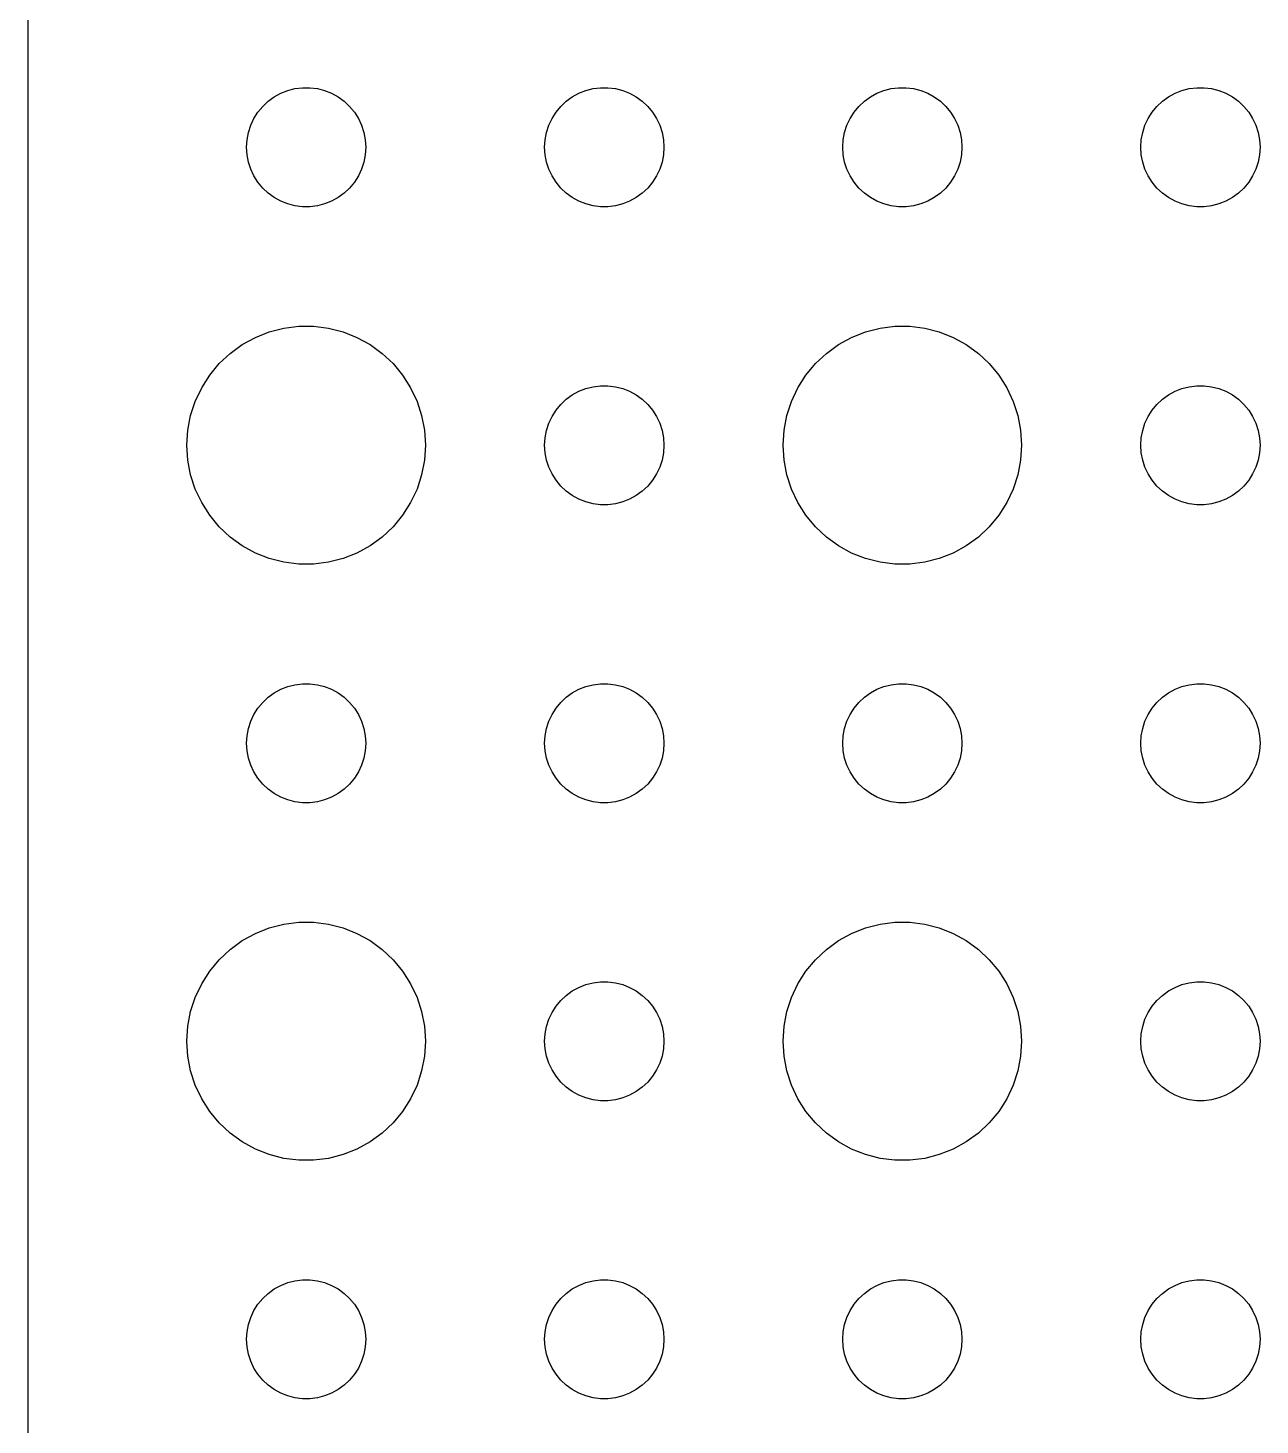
# Model space of a CAD drawing. Header units: metres. Extents: x -142 to 142, y -142 to 142.
# Drawn here: x -142 to -111, y -39.66 to -4.5 of the extents above; entities that cross this region are included whole.
import ezdxf

# ---------------------------------------------------------------- set-up
doc = ezdxf.new("R2010")
doc.units = ezdxf.units.M

msp = doc.modelspace()

# ---------------------------------------------------------------- linework, layer by layer
for p, q in [((-142, 137), (-142, -137)), ((-135.956, -6.34422), (-135.804, -6.23351)), ((-135.804, -6.23351), (-135.639, -6.14275)), ((-135.639, -6.14275), (-135.464, -6.07341)), ((-135.464, -6.07341), (-135.281, -6.02657)), ((-135.281, -6.02657), (-135.094, -6.00294)), ((-135.094, -6.00294), (-134.906, -6.00294)), ((-134.906, -6.00294), (-134.719, -6.02657)), ((-134.719, -6.02657), (-134.536, -6.07341)), ((-134.536, -6.07341), (-134.361, -6.14275)), ((-134.361, -6.14275), (-134.196, -6.23351)), ((-134.196, -6.23351), (-134.044, -6.34422)), ((-128.456, -6.34422), (-128.304, -6.23351)), ((-128.304, -6.23351), (-128.139, -6.14275)), ((-128.139, -6.14275), (-127.964, -6.07341)), ((-127.964, -6.07341), (-127.781, -6.02657)), ((-127.781, -6.02657), (-127.594, -6.00294)), ((-127.594, -6.00294), (-127.406, -6.00294)), ((-127.406, -6.00294), (-127.219, -6.02657)), ((-127.219, -6.02657), (-127.036, -6.07341)), ((-127.036, -6.07341), (-126.861, -6.14275)), ((-126.861, -6.14275), (-126.696, -6.23351)), ((-126.696, -6.23351), (-126.544, -6.34422)), ((-120.956, -6.34422), (-120.804, -6.23351)), ((-120.804, -6.23351), (-120.639, -6.14275)), ((-120.639, -6.14275), (-120.464, -6.07341)), ((-120.464, -6.07341), (-120.281, -6.02657)), ((-120.281, -6.02657), (-120.094, -6.00294)), ((-120.094, -6.00294), (-119.906, -6.00294)), ((-119.906, -6.00294), (-119.719, -6.02657)), ((-119.719, -6.02657), (-119.536, -6.07341)), ((-119.536, -6.07341), (-119.361, -6.14275)), ((-119.361, -6.14275), (-119.196, -6.23351)), ((-119.196, -6.23351), (-119.044, -6.34422)), ((-113.456, -6.34422), (-113.304, -6.23351)), ((-113.304, -6.23351), (-113.139, -6.14275)), ((-113.139, -6.14275), (-112.964, -6.07341)), ((-112.964, -6.07341), (-112.781, -6.02657)), ((-112.781, -6.02657), (-112.594, -6.00294)), ((-112.594, -6.00294), (-112.406, -6.00294)), ((-112.406, -6.00294), (-112.219, -6.02657)), ((-112.219, -6.02657), (-112.036, -6.07341)), ((-112.036, -6.07341), (-111.861, -6.14275)), ((-111.861, -6.14275), (-111.696, -6.23351)), ((-111.696, -6.23351), (-111.544, -6.34422)), ((-136.314, -6.77736), (-136.214, -6.61832)), ((-136.214, -6.61832), (-136.093, -6.47318)), ((-136.093, -6.47318), (-135.956, -6.34422)), ((-134.044, -6.34422), (-133.907, -6.47318)), ((-133.907, -6.47318), (-133.786, -6.61832)), ((-133.786, -6.61832), (-133.686, -6.77736)), ((-128.814, -6.77736), (-128.714, -6.61832)), ((-128.714, -6.61832), (-128.593, -6.47318)), ((-128.593, -6.47318), (-128.456, -6.34422)), ((-126.544, -6.34422), (-126.407, -6.47318)), ((-126.407, -6.47318), (-126.286, -6.61832)), ((-126.286, -6.61832), (-126.186, -6.77736)), ((-121.314, -6.77736), (-121.214, -6.61832)), ((-121.214, -6.61832), (-121.093, -6.47318)), ((-121.093, -6.47318), (-120.956, -6.34422)), ((-119.044, -6.34422), (-118.907, -6.47318)), ((-118.907, -6.47318), (-118.786, -6.61832)), ((-118.786, -6.61832), (-118.686, -6.77736)), ((-113.814, -6.77736), (-113.714, -6.61832)), ((-113.714, -6.61832), (-113.593, -6.47318)), ((-113.593, -6.47318), (-113.456, -6.34422)), ((-111.544, -6.34422), (-111.407, -6.47318)), ((-111.407, -6.47318), (-111.286, -6.61832)), ((-111.286, -6.61832), (-111.186, -6.77736)), ((-136.453, -7.12695), (-136.395, -6.9478)), ((-136.395, -6.9478), (-136.314, -6.77736)), ((-133.686, -6.77736), (-133.605, -6.9478)), ((-133.605, -6.9478), (-133.547, -7.12695)), ((-128.953, -7.12695), (-128.895, -6.9478)), ((-128.895, -6.9478), (-128.814, -6.77736)), ((-126.186, -6.77736), (-126.105, -6.9478)), ((-126.105, -6.9478), (-126.047, -7.12695)), ((-121.453, -7.12695), (-121.395, -6.9478)), ((-121.395, -6.9478), (-121.314, -6.77736)), ((-118.686, -6.77736), (-118.605, -6.9478)), ((-118.605, -6.9478), (-118.547, -7.12695)), ((-113.953, -7.12695), (-113.895, -6.9478)), ((-113.895, -6.9478), (-113.814, -6.77736)), ((-111.186, -6.77736), (-111.105, -6.9478)), ((-111.105, -6.9478), (-111.047, -7.12695)), ((-136.5, -7.5), (-136.488, -7.312)), ((-136.488, -7.312), (-136.453, -7.12695)), ((-133.547, -7.12695), (-133.512, -7.312)), ((-133.512, -7.312), (-133.5, -7.5)), ((-129, -7.5), (-128.988, -7.312)), ((-128.988, -7.312), (-128.953, -7.12695)), ((-126.047, -7.12695), (-126.012, -7.312)), ((-126.012, -7.312), (-126, -7.5)), ((-121.5, -7.5), (-121.488, -7.312)), ((-121.488, -7.312), (-121.453, -7.12695)), ((-118.547, -7.12695), (-118.512, -7.312)), ((-118.512, -7.312), (-118.5, -7.5)), ((-114, -7.5), (-113.988, -7.312)), ((-113.988, -7.312), (-113.953, -7.12695)), ((-111.047, -7.12695), (-111.012, -7.312)), ((-111.012, -7.312), (-111, -7.5)), ((-136.488, -7.68799), (-136.5, -7.5)), ((-136.453, -7.87303), (-136.488, -7.68799)), ((-133.512, -7.68799), (-133.547, -7.87303)), ((-133.5, -7.5), (-133.512, -7.68799)), ((-128.988, -7.68799), (-129, -7.5)), ((-128.953, -7.87303), (-128.988, -7.68799)), ((-126.012, -7.68799), (-126.047, -7.87303)), ((-126, -7.5), (-126.012, -7.68799)), ((-121.488, -7.68799), (-121.5, -7.5)), ((-121.453, -7.87303), (-121.488, -7.68799)), ((-118.512, -7.68799), (-118.547, -7.87303)), ((-118.5, -7.5), (-118.512, -7.68799)), ((-113.988, -7.68799), (-114, -7.5)), ((-113.953, -7.87303), (-113.988, -7.68799)), ((-111.012, -7.68799), (-111.047, -7.87303)), ((-111, -7.5), (-111.012, -7.68799)), ((-136.395, -8.05219), (-136.453, -7.87303)), ((-136.314, -8.22263), (-136.395, -8.05219)), ((-133.605, -8.05219), (-133.686, -8.22263)), ((-133.547, -7.87303), (-133.605, -8.05219)), ((-128.895, -8.05219), (-128.953, -7.87303)), ((-128.814, -8.22263), (-128.895, -8.05219)), ((-126.105, -8.05219), (-126.186, -8.22263)), ((-126.047, -7.87303), (-126.105, -8.05219)), ((-121.395, -8.05219), (-121.453, -7.87303)), ((-121.314, -8.22263), (-121.395, -8.05219)), ((-118.605, -8.05219), (-118.686, -8.22263)), ((-118.547, -7.87303), (-118.605, -8.05219)), ((-113.895, -8.05219), (-113.953, -7.87303)), ((-113.814, -8.22263), (-113.895, -8.05219)), ((-111.105, -8.05219), (-111.186, -8.22263)), ((-111.047, -7.87303), (-111.105, -8.05219)), ((-136.214, -8.38167), (-136.314, -8.22263)), ((-136.093, -8.52681), (-136.214, -8.38167)), ((-133.786, -8.38167), (-133.907, -8.52681)), ((-133.686, -8.22263), (-133.786, -8.38167)), ((-128.714, -8.38167), (-128.814, -8.22263)), ((-128.593, -8.52681), (-128.714, -8.38167)), ((-126.286, -8.38167), (-126.407, -8.52681)), ((-126.186, -8.22263), (-126.286, -8.38167)), ((-121.214, -8.38167), (-121.314, -8.22263)), ((-121.093, -8.52681), (-121.214, -8.38167)), ((-118.786, -8.38167), (-118.907, -8.52681)), ((-118.686, -8.22263), (-118.786, -8.38167)), ((-113.714, -8.38167), (-113.814, -8.22263)), ((-113.593, -8.52681), (-113.714, -8.38167)), ((-111.286, -8.38167), (-111.407, -8.52681)), ((-111.186, -8.22263), (-111.286, -8.38167)), ((-135.956, -8.65576), (-136.093, -8.52681)), ((-135.804, -8.76648), (-135.956, -8.65576)), ((-135.639, -8.85724), (-135.804, -8.76648)), ((-134.196, -8.76648), (-134.361, -8.85724)), ((-134.044, -8.65576), (-134.196, -8.76648)), ((-133.907, -8.52681), (-134.044, -8.65576)), ((-128.456, -8.65576), (-128.593, -8.52681)), ((-128.304, -8.76648), (-128.456, -8.65576)), ((-128.139, -8.85724), (-128.304, -8.76648)), ((-126.696, -8.76648), (-126.861, -8.85724)), ((-126.544, -8.65576), (-126.696, -8.76648)), ((-126.407, -8.52681), (-126.544, -8.65576)), ((-120.956, -8.65576), (-121.093, -8.52681)), ((-120.804, -8.76648), (-120.956, -8.65576)), ((-120.639, -8.85724), (-120.804, -8.76648)), ((-119.196, -8.76648), (-119.361, -8.85724)), ((-119.044, -8.65576), (-119.196, -8.76648)), ((-118.907, -8.52681), (-119.044, -8.65576)), ((-113.456, -8.65576), (-113.593, -8.52681)), ((-113.304, -8.76648), (-113.456, -8.65576)), ((-113.139, -8.85724), (-113.304, -8.76648)), ((-111.696, -8.76648), (-111.861, -8.85724)), ((-111.544, -8.65576), (-111.696, -8.76648)), ((-111.407, -8.52681), (-111.544, -8.65576)), ((-135.464, -8.92657), (-135.639, -8.85724)), ((-135.281, -8.97342), (-135.464, -8.92657)), ((-135.094, -8.99704), (-135.281, -8.97342)), ((-134.906, -8.99704), (-135.094, -8.99704)), ((-134.719, -8.97342), (-134.906, -8.99704)), ((-134.536, -8.92657), (-134.719, -8.97342)), ((-134.361, -8.85724), (-134.536, -8.92657)), ((-127.964, -8.92657), (-128.139, -8.85724)), ((-127.781, -8.97342), (-127.964, -8.92657)), ((-127.594, -8.99704), (-127.781, -8.97342)), ((-127.406, -8.99704), (-127.594, -8.99704)), ((-127.219, -8.97342), (-127.406, -8.99704)), ((-127.036, -8.92657), (-127.219, -8.97342)), ((-126.861, -8.85724), (-127.036, -8.92657)), ((-120.464, -8.92657), (-120.639, -8.85724)), ((-120.281, -8.97342), (-120.464, -8.92657)), ((-120.094, -8.99704), (-120.281, -8.97342)), ((-119.906, -8.99704), (-120.094, -8.99704)), ((-119.719, -8.97342), (-119.906, -8.99704)), ((-119.536, -8.92657), (-119.719, -8.97342)), ((-119.361, -8.85724), (-119.536, -8.92657)), ((-112.964, -8.92657), (-113.139, -8.85724)), ((-112.781, -8.97342), (-112.964, -8.92657)), ((-112.594, -8.99704), (-112.781, -8.97342)), ((-112.406, -8.99704), (-112.594, -8.99704)), ((-112.219, -8.97342), (-112.406, -8.99704)), ((-112.036, -8.92657), (-112.219, -8.97342)), ((-111.861, -8.85724), (-112.036, -8.92657)), ((-136.607, -12.467), (-136.277, -12.2855)), ((-136.277, -12.2855), (-135.927, -12.1468)), ((-135.927, -12.1468), (-135.562, -12.0531)), ((-135.562, -12.0531), (-135.188, -12.0059)), ((-135.188, -12.0059), (-134.812, -12.0059)), ((-134.812, -12.0059), (-134.438, -12.0531)), ((-134.438, -12.0531), (-134.073, -12.1468)), ((-134.073, -12.1468), (-133.723, -12.2855)), ((-133.723, -12.2855), (-133.393, -12.467)), ((-121.607, -12.467), (-121.277, -12.2855)), ((-121.277, -12.2855), (-120.927, -12.1468)), ((-120.927, -12.1468), (-120.562, -12.0531)), ((-120.562, -12.0531), (-120.188, -12.0059)), ((-120.188, -12.0059), (-119.812, -12.0059)), ((-119.812, -12.0059), (-119.438, -12.0531)), ((-119.438, -12.0531), (-119.073, -12.1468)), ((-119.073, -12.1468), (-118.723, -12.2855)), ((-118.723, -12.2855), (-118.393, -12.467)), ((-136.912, -12.6884), (-136.607, -12.467)), ((-133.393, -12.467), (-133.088, -12.6884)), ((-121.912, -12.6884), (-121.607, -12.467)), ((-118.393, -12.467), (-118.088, -12.6884)), ((-137.427, -13.2366), (-137.187, -12.9464)), ((-137.187, -12.9464), (-136.912, -12.6884)), ((-133.088, -12.6884), (-132.813, -12.9464)), ((-132.813, -12.9464), (-132.573, -13.2366)), ((-122.427, -13.2366), (-122.187, -12.9464)), ((-122.187, -12.9464), (-121.912, -12.6884)), ((-118.088, -12.6884), (-117.813, -12.9464)), ((-117.813, -12.9464), (-117.573, -13.2366)), ((-137.629, -13.5547), (-137.427, -13.2366)), ((-132.573, -13.2366), (-132.371, -13.5547)), ((-122.629, -13.5547), (-122.427, -13.2366)), ((-117.573, -13.2366), (-117.371, -13.5547)), ((-137.789, -13.8956), (-137.629, -13.5547)), ((-132.371, -13.5547), (-132.211, -13.8956)), ((-128.304, -13.7335), (-128.139, -13.6427)), ((-128.139, -13.6427), (-127.964, -13.5734)), ((-127.964, -13.5734), (-127.781, -13.5266)), ((-127.781, -13.5266), (-127.594, -13.5029)), ((-127.594, -13.5029), (-127.406, -13.5029)), ((-127.406, -13.5029), (-127.219, -13.5266)), ((-127.219, -13.5266), (-127.036, -13.5734)), ((-127.036, -13.5734), (-126.861, -13.6427)), ((-126.861, -13.6427), (-126.696, -13.7335)), ((-122.789, -13.8956), (-122.629, -13.5547)), ((-117.371, -13.5547), (-117.211, -13.8956)), ((-113.304, -13.7335), (-113.139, -13.6427)), ((-113.139, -13.6427), (-112.964, -13.5734)), ((-112.964, -13.5734), (-112.781, -13.5266)), ((-112.781, -13.5266), (-112.594, -13.5029)), ((-112.594, -13.5029), (-112.406, -13.5029)), ((-112.406, -13.5029), (-112.219, -13.5266)), ((-112.219, -13.5266), (-112.036, -13.5734)), ((-112.036, -13.5734), (-111.861, -13.6427)), ((-111.861, -13.6427), (-111.696, -13.7335)), ((-137.906, -14.2539), (-137.789, -13.8956)), ((-132.211, -13.8956), (-132.094, -14.2539)), ((-128.714, -14.1183), (-128.593, -13.9732)), ((-128.593, -13.9732), (-128.456, -13.8442)), ((-128.456, -13.8442), (-128.304, -13.7335)), ((-126.696, -13.7335), (-126.544, -13.8442)), ((-126.544, -13.8442), (-126.407, -13.9732)), ((-126.407, -13.9732), (-126.286, -14.1183)), ((-122.906, -14.2539), (-122.789, -13.8956)), ((-117.211, -13.8956), (-117.094, -14.2539)), ((-113.714, -14.1183), (-113.593, -13.9732)), ((-113.593, -13.9732), (-113.456, -13.8442)), ((-113.456, -13.8442), (-113.304, -13.7335)), ((-111.696, -13.7335), (-111.544, -13.8442)), ((-111.544, -13.8442), (-111.407, -13.9732)), ((-111.407, -13.9732), (-111.286, -14.1183)), ((-137.976, -14.624), (-137.906, -14.2539)), ((-132.094, -14.2539), (-132.024, -14.624)), ((-128.895, -14.4478), (-128.814, -14.2774)), ((-128.814, -14.2774), (-128.714, -14.1183)), ((-126.286, -14.1183), (-126.186, -14.2774)), ((-126.186, -14.2774), (-126.105, -14.4478)), ((-122.976, -14.624), (-122.906, -14.2539)), ((-117.094, -14.2539), (-117.024, -14.624)), ((-113.895, -14.4478), (-113.814, -14.2774)), ((-113.814, -14.2774), (-113.714, -14.1183)), ((-111.286, -14.1183), (-111.186, -14.2774)), ((-111.186, -14.2774), (-111.105, -14.4478)), ((-138, -15), (-137.976, -14.624)), ((-132.024, -14.624), (-132, -15)), ((-128.988, -14.812), (-128.953, -14.627)), ((-128.953, -14.627), (-128.895, -14.4478)), ((-126.105, -14.4478), (-126.047, -14.627)), ((-126.047, -14.627), (-126.012, -14.812)), ((-123, -15), (-122.976, -14.624)), ((-117.024, -14.624), (-117, -15)), ((-113.988, -14.812), (-113.953, -14.627)), ((-113.953, -14.627), (-113.895, -14.4478)), ((-111.105, -14.4478), (-111.047, -14.627)), ((-111.047, -14.627), (-111.012, -14.812)), ((-137.976, -15.376), (-138, -15)), ((-132, -15), (-132.024, -15.376)), ((-129, -15), (-128.988, -14.812)), ((-128.988, -15.188), (-129, -15)), ((-126.012, -14.812), (-126, -15)), ((-126, -15), (-126.012, -15.188)), ((-122.976, -15.376), (-123, -15)), ((-117, -15), (-117.024, -15.376)), ((-114, -15), (-113.988, -14.812)), ((-113.988, -15.188), (-114, -15)), ((-111.012, -14.812), (-111, -15)), ((-111, -15), (-111.012, -15.188)), ((-137.906, -15.7461), (-137.976, -15.376)), ((-132.024, -15.376), (-132.094, -15.7461)), ((-128.953, -15.373), (-128.988, -15.188)), ((-128.895, -15.5522), (-128.953, -15.373)), ((-126.047, -15.373), (-126.105, -15.5522)), ((-126.012, -15.188), (-126.047, -15.373)), ((-122.906, -15.7461), (-122.976, -15.376)), ((-117.024, -15.376), (-117.094, -15.7461)), ((-113.953, -15.373), (-113.988, -15.188)), ((-113.895, -15.5522), (-113.953, -15.373)), ((-111.047, -15.373), (-111.105, -15.5522)), ((-111.012, -15.188), (-111.047, -15.373)), ((-137.789, -16.1044), (-137.906, -15.7461)), ((-132.094, -15.7461), (-132.211, -16.1044)), ((-128.814, -15.7226), (-128.895, -15.5522)), ((-128.714, -15.8817), (-128.814, -15.7226)), ((-126.186, -15.7226), (-126.286, -15.8817)), ((-126.105, -15.5522), (-126.186, -15.7226)), ((-122.789, -16.1044), (-122.906, -15.7461)), ((-117.094, -15.7461), (-117.211, -16.1044)), ((-113.814, -15.7226), (-113.895, -15.5522)), ((-113.714, -15.8817), (-113.814, -15.7226)), ((-111.186, -15.7226), (-111.286, -15.8817)), ((-111.105, -15.5522), (-111.186, -15.7226)), ((-137.629, -16.4453), (-137.789, -16.1044)), ((-132.211, -16.1044), (-132.371, -16.4453)), ((-128.593, -16.0268), (-128.714, -15.8817)), ((-128.456, -16.1558), (-128.593, -16.0268)), ((-128.304, -16.2665), (-128.456, -16.1558)), ((-126.544, -16.1558), (-126.696, -16.2665)), ((-126.407, -16.0268), (-126.544, -16.1558)), ((-126.286, -15.8817), (-126.407, -16.0268)), ((-122.629, -16.4453), (-122.789, -16.1044)), ((-117.211, -16.1044), (-117.371, -16.4453)), ((-113.593, -16.0268), (-113.714, -15.8817)), ((-113.456, -16.1558), (-113.593, -16.0268)), ((-113.304, -16.2665), (-113.456, -16.1558)), ((-111.544, -16.1558), (-111.696, -16.2665)), ((-111.407, -16.0268), (-111.544, -16.1558)), ((-111.286, -15.8817), (-111.407, -16.0268)), ((-137.427, -16.7634), (-137.629, -16.4453)), ((-132.371, -16.4453), (-132.573, -16.7634)), ((-128.139, -16.3572), (-128.304, -16.2665)), ((-127.964, -16.4266), (-128.139, -16.3572)), ((-127.781, -16.4734), (-127.964, -16.4266)), ((-127.594, -16.497), (-127.781, -16.4734)), ((-127.406, -16.497), (-127.594, -16.497)), ((-127.219, -16.4734), (-127.406, -16.497)), ((-127.036, -16.4266), (-127.219, -16.4734)), ((-126.861, -16.3572), (-127.036, -16.4266)), ((-126.696, -16.2665), (-126.861, -16.3572)), ((-122.427, -16.7634), (-122.629, -16.4453)), ((-117.371, -16.4453), (-117.573, -16.7634)), ((-113.139, -16.3572), (-113.304, -16.2665)), ((-112.964, -16.4266), (-113.139, -16.3572)), ((-112.781, -16.4734), (-112.964, -16.4266)), ((-112.594, -16.497), (-112.781, -16.4734)), ((-112.406, -16.497), (-112.594, -16.497)), ((-112.219, -16.4734), (-112.406, -16.497)), ((-112.036, -16.4266), (-112.219, -16.4734)), ((-111.861, -16.3572), (-112.036, -16.4266)), ((-111.696, -16.2665), (-111.861, -16.3572)), ((-137.187, -17.0536), (-137.427, -16.7634)), ((-132.573, -16.7634), (-132.813, -17.0536)), ((-122.187, -17.0536), (-122.427, -16.7634)), ((-117.573, -16.7634), (-117.813, -17.0536)), ((-136.912, -17.3115), (-137.187, -17.0536)), ((-132.813, -17.0536), (-133.088, -17.3115)), ((-121.912, -17.3115), (-122.187, -17.0536)), ((-117.813, -17.0536), (-118.088, -17.3115)), ((-136.607, -17.533), (-136.912, -17.3115)), ((-136.277, -17.7145), (-136.607, -17.533)), ((-133.393, -17.533), (-133.723, -17.7145)), ((-133.088, -17.3115), (-133.393, -17.533)), ((-121.607, -17.533), (-121.912, -17.3115)), ((-121.277, -17.7145), (-121.607, -17.533)), ((-118.393, -17.533), (-118.723, -17.7145)), ((-118.088, -17.3115), (-118.393, -17.533)), ((-135.927, -17.8532), (-136.277, -17.7145)), ((-135.562, -17.9469), (-135.927, -17.8532)), ((-134.073, -17.8532), (-134.438, -17.9469)), ((-133.723, -17.7145), (-134.073, -17.8532)), ((-120.927, -17.8532), (-121.277, -17.7145)), ((-120.562, -17.9469), (-120.927, -17.8532)), ((-119.073, -17.8532), (-119.438, -17.9469)), ((-118.723, -17.7145), (-119.073, -17.8532)), ((-135.188, -17.9941), (-135.562, -17.9469)), ((-134.812, -17.9941), (-135.188, -17.9941)), ((-134.438, -17.9469), (-134.812, -17.9941)), ((-120.188, -17.9941), (-120.562, -17.9469)), ((-119.812, -17.9941), (-120.188, -17.9941)), ((-119.438, -17.9469), (-119.812, -17.9941)), ((-135.639, -21.1427), (-135.464, -21.0734)), ((-135.464, -21.0734), (-135.281, -21.0266)), ((-135.281, -21.0266), (-135.094, -21.003)), ((-135.094, -21.003), (-134.906, -21.003)), ((-134.906, -21.003), (-134.719, -21.0266)), ((-134.719, -21.0266), (-134.536, -21.0734)), ((-134.536, -21.0734), (-134.361, -21.1427)), ((-128.139, -21.1427), (-127.964, -21.0734)), ((-127.964, -21.0734), (-127.781, -21.0266)), ((-127.781, -21.0266), (-127.594, -21.003)), ((-127.594, -21.003), (-127.406, -21.003)), ((-127.406, -21.003), (-127.219, -21.0266)), ((-127.219, -21.0266), (-127.036, -21.0734)), ((-127.036, -21.0734), (-126.861, -21.1427)), ((-120.639, -21.1427), (-120.464, -21.0734)), ((-120.464, -21.0734), (-120.281, -21.0266)), ((-120.281, -21.0266), (-120.094, -21.003)), ((-120.094, -21.003), (-119.906, -21.003)), ((-119.906, -21.003), (-119.719, -21.0266)), ((-119.719, -21.0266), (-119.536, -21.0734)), ((-119.536, -21.0734), (-119.361, -21.1427)), ((-113.139, -21.1427), (-112.964, -21.0734)), ((-112.964, -21.0734), (-112.781, -21.0266)), ((-112.781, -21.0266), (-112.594, -21.003)), ((-112.594, -21.003), (-112.406, -21.003)), ((-112.406, -21.003), (-112.219, -21.0266)), ((-112.219, -21.0266), (-112.036, -21.0734)), ((-112.036, -21.0734), (-111.861, -21.1427)), ((-136.093, -21.4732), (-135.956, -21.3442)), ((-135.956, -21.3442), (-135.804, -21.2335)), ((-135.804, -21.2335), (-135.639, -21.1427)), ((-134.361, -21.1427), (-134.196, -21.2335)), ((-134.196, -21.2335), (-134.044, -21.3442)), ((-134.044, -21.3442), (-133.907, -21.4732)), ((-128.593, -21.4732), (-128.456, -21.3442)), ((-128.456, -21.3442), (-128.304, -21.2335)), ((-128.304, -21.2335), (-128.139, -21.1427)), ((-126.861, -21.1427), (-126.696, -21.2335)), ((-126.696, -21.2335), (-126.544, -21.3442)), ((-126.544, -21.3442), (-126.407, -21.4732)), ((-121.093, -21.4732), (-120.956, -21.3442)), ((-120.956, -21.3442), (-120.804, -21.2335)), ((-120.804, -21.2335), (-120.639, -21.1427)), ((-119.361, -21.1427), (-119.196, -21.2335)), ((-119.196, -21.2335), (-119.044, -21.3442)), ((-119.044, -21.3442), (-118.907, -21.4732)), ((-113.593, -21.4732), (-113.456, -21.3442)), ((-113.456, -21.3442), (-113.304, -21.2335)), ((-113.304, -21.2335), (-113.139, -21.1427)), ((-111.861, -21.1427), (-111.696, -21.2335)), ((-111.696, -21.2335), (-111.544, -21.3442)), ((-111.544, -21.3442), (-111.407, -21.4732)), ((-136.395, -21.9478), (-136.314, -21.7774)), ((-136.314, -21.7774), (-136.214, -21.6183)), ((-136.214, -21.6183), (-136.093, -21.4732)), ((-133.907, -21.4732), (-133.786, -21.6183)), ((-133.786, -21.6183), (-133.686, -21.7774)), ((-133.686, -21.7774), (-133.605, -21.9478)), ((-128.895, -21.9478), (-128.814, -21.7774)), ((-128.814, -21.7774), (-128.714, -21.6183)), ((-128.714, -21.6183), (-128.593, -21.4732)), ((-126.407, -21.4732), (-126.286, -21.6183)), ((-126.286, -21.6183), (-126.186, -21.7774)), ((-126.186, -21.7774), (-126.105, -21.9478)), ((-121.395, -21.9478), (-121.314, -21.7774)), ((-121.314, -21.7774), (-121.214, -21.6183)), ((-121.214, -21.6183), (-121.093, -21.4732)), ((-118.907, -21.4732), (-118.786, -21.6183)), ((-118.786, -21.6183), (-118.686, -21.7774)), ((-118.686, -21.7774), (-118.605, -21.9478)), ((-113.895, -21.9478), (-113.814, -21.7774)), ((-113.814, -21.7774), (-113.714, -21.6183)), ((-113.714, -21.6183), (-113.593, -21.4732)), ((-111.407, -21.4732), (-111.286, -21.6183)), ((-111.286, -21.6183), (-111.186, -21.7774)), ((-111.186, -21.7774), (-111.105, -21.9478)), ((-136.488, -22.312), (-136.453, -22.127)), ((-136.453, -22.127), (-136.395, -21.9478)), ((-133.605, -21.9478), (-133.547, -22.127)), ((-133.547, -22.127), (-133.512, -22.312)), ((-128.988, -22.312), (-128.953, -22.127)), ((-128.953, -22.127), (-128.895, -21.9478)), ((-126.105, -21.9478), (-126.047, -22.127)), ((-126.047, -22.127), (-126.012, -22.312)), ((-121.488, -22.312), (-121.453, -22.127)), ((-121.453, -22.127), (-121.395, -21.9478)), ((-118.605, -21.9478), (-118.547, -22.127)), ((-118.547, -22.127), (-118.512, -22.312)), ((-113.988, -22.312), (-113.953, -22.127)), ((-113.953, -22.127), (-113.895, -21.9478)), ((-111.105, -21.9478), (-111.047, -22.127)), ((-111.047, -22.127), (-111.012, -22.312)), ((-136.5, -22.5), (-136.488, -22.312)), ((-136.488, -22.688), (-136.5, -22.5)), ((-133.512, -22.312), (-133.5, -22.5)), ((-133.5, -22.5), (-133.512, -22.688)), ((-129, -22.5), (-128.988, -22.312)), ((-128.988, -22.688), (-129, -22.5)), ((-126.012, -22.312), (-126, -22.5)), ((-126, -22.5), (-126.012, -22.688)), ((-121.5, -22.5), (-121.488, -22.312)), ((-121.488, -22.688), (-121.5, -22.5)), ((-118.512, -22.312), (-118.5, -22.5)), ((-118.5, -22.5), (-118.512, -22.688)), ((-114, -22.5), (-113.988, -22.312)), ((-113.988, -22.688), (-114, -22.5)), ((-111.012, -22.312), (-111, -22.5)), ((-111, -22.5), (-111.012, -22.688)), ((-136.453, -22.873), (-136.488, -22.688)), ((-133.512, -22.688), (-133.547, -22.873)), ((-128.953, -22.873), (-128.988, -22.688)), ((-126.012, -22.688), (-126.047, -22.873)), ((-121.453, -22.873), (-121.488, -22.688)), ((-118.512, -22.688), (-118.547, -22.873)), ((-113.953, -22.873), (-113.988, -22.688)), ((-111.012, -22.688), (-111.047, -22.873)), ((-136.395, -23.0522), (-136.453, -22.873)), ((-136.314, -23.2226), (-136.395, -23.0522)), ((-133.605, -23.0522), (-133.686, -23.2226)), ((-133.547, -22.873), (-133.605, -23.0522)), ((-128.895, -23.0522), (-128.953, -22.873)), ((-128.814, -23.2226), (-128.895, -23.0522)), ((-126.105, -23.0522), (-126.186, -23.2226)), ((-126.047, -22.873), (-126.105, -23.0522)), ((-121.395, -23.0522), (-121.453, -22.873)), ((-121.314, -23.2226), (-121.395, -23.0522)), ((-118.605, -23.0522), (-118.686, -23.2226)), ((-118.547, -22.873), (-118.605, -23.0522)), ((-113.895, -23.0522), (-113.953, -22.873)), ((-113.814, -23.2226), (-113.895, -23.0522)), ((-111.105, -23.0522), (-111.186, -23.2226)), ((-111.047, -22.873), (-111.105, -23.0522)), ((-136.214, -23.3817), (-136.314, -23.2226)), ((-136.093, -23.5268), (-136.214, -23.3817)), ((-135.956, -23.6558), (-136.093, -23.5268)), ((-133.907, -23.5268), (-134.044, -23.6558)), ((-133.786, -23.3817), (-133.907, -23.5268)), ((-133.686, -23.2226), (-133.786, -23.3817)), ((-128.714, -23.3817), (-128.814, -23.2226)), ((-128.593, -23.5268), (-128.714, -23.3817)), ((-128.456, -23.6558), (-128.593, -23.5268)), ((-126.407, -23.5268), (-126.544, -23.6558)), ((-126.286, -23.3817), (-126.407, -23.5268)), ((-126.186, -23.2226), (-126.286, -23.3817)), ((-121.214, -23.3817), (-121.314, -23.2226)), ((-121.093, -23.5268), (-121.214, -23.3817)), ((-120.956, -23.6558), (-121.093, -23.5268)), ((-118.907, -23.5268), (-119.044, -23.6558)), ((-118.786, -23.3817), (-118.907, -23.5268)), ((-118.686, -23.2226), (-118.786, -23.3817)), ((-113.714, -23.3817), (-113.814, -23.2226)), ((-113.593, -23.5268), (-113.714, -23.3817)), ((-113.456, -23.6558), (-113.593, -23.5268)), ((-111.407, -23.5268), (-111.544, -23.6558)), ((-111.286, -23.3817), (-111.407, -23.5268)), ((-111.186, -23.2226), (-111.286, -23.3817)), ((-135.804, -23.7665), (-135.956, -23.6558)), ((-135.639, -23.8572), (-135.804, -23.7665)), ((-135.464, -23.9266), (-135.639, -23.8572)), ((-134.361, -23.8572), (-134.536, -23.9266)), ((-134.196, -23.7665), (-134.361, -23.8572)), ((-134.044, -23.6558), (-134.196, -23.7665)), ((-128.304, -23.7665), (-128.456, -23.6558)), ((-128.139, -23.8572), (-128.304, -23.7665)), ((-127.964, -23.9266), (-128.139, -23.8572)), ((-126.861, -23.8572), (-127.036, -23.9266)), ((-126.696, -23.7665), (-126.861, -23.8572)), ((-126.544, -23.6558), (-126.696, -23.7665)), ((-120.804, -23.7665), (-120.956, -23.6558)), ((-120.639, -23.8572), (-120.804, -23.7665)), ((-120.464, -23.9266), (-120.639, -23.8572)), ((-119.361, -23.8572), (-119.536, -23.9266)), ((-119.196, -23.7665), (-119.361, -23.8572)), ((-119.044, -23.6558), (-119.196, -23.7665)), ((-113.304, -23.7665), (-113.456, -23.6558)), ((-113.139, -23.8572), (-113.304, -23.7665)), ((-112.964, -23.9266), (-113.139, -23.8572)), ((-111.861, -23.8572), (-112.036, -23.9266)), ((-111.696, -23.7665), (-111.861, -23.8572)), ((-111.544, -23.6558), (-111.696, -23.7665)), ((-135.281, -23.9734), (-135.464, -23.9266)), ((-135.094, -23.997), (-135.281, -23.9734)), ((-134.906, -23.997), (-135.094, -23.997)), ((-134.719, -23.9734), (-134.906, -23.997)), ((-134.536, -23.9266), (-134.719, -23.9734)), ((-127.781, -23.9734), (-127.964, -23.9266)), ((-127.594, -23.997), (-127.781, -23.9734)), ((-127.406, -23.997), (-127.594, -23.997)), ((-127.219, -23.9734), (-127.406, -23.997)), ((-127.036, -23.9266), (-127.219, -23.9734)), ((-120.281, -23.9734), (-120.464, -23.9266)), ((-120.094, -23.997), (-120.281, -23.9734)), ((-119.906, -23.997), (-120.094, -23.997)), ((-119.719, -23.9734), (-119.906, -23.997)), ((-119.536, -23.9266), (-119.719, -23.9734)), ((-112.781, -23.9734), (-112.964, -23.9266)), ((-112.594, -23.997), (-112.781, -23.9734)), ((-112.406, -23.997), (-112.594, -23.997)), ((-112.219, -23.9734), (-112.406, -23.997)), ((-112.036, -23.9266), (-112.219, -23.9734)), ((-135.927, -27.1468), (-135.562, -27.0531)), ((-135.562, -27.0531), (-135.188, -27.0059)), ((-135.188, -27.0059), (-134.812, -27.0059)), ((-134.812, -27.0059), (-134.438, -27.0531)), ((-134.438, -27.0531), (-134.073, -27.1468)), ((-120.927, -27.1468), (-120.562, -27.0531)), ((-120.562, -27.0531), (-120.188, -27.0059)), ((-120.188, -27.0059), (-119.812, -27.0059)), ((-119.812, -27.0059), (-119.438, -27.0531)), ((-119.438, -27.0531), (-119.073, -27.1468)), ((-136.607, -27.467), (-136.277, -27.2855)), ((-136.277, -27.2855), (-135.927, -27.1468)), ((-134.073, -27.1468), (-133.723, -27.2855)), ((-133.723, -27.2855), (-133.393, -27.467)), ((-121.607, -27.467), (-121.277, -27.2855)), ((-121.277, -27.2855), (-120.927, -27.1468)), ((-119.073, -27.1468), (-118.723, -27.2855)), ((-118.723, -27.2855), (-118.393, -27.467)), ((-137.187, -27.9464), (-136.912, -27.6884)), ((-136.912, -27.6884), (-136.607, -27.467)), ((-133.393, -27.467), (-133.088, -27.6884)), ((-133.088, -27.6884), (-132.813, -27.9464)), ((-122.187, -27.9464), (-121.912, -27.6884)), ((-121.912, -27.6884), (-121.607, -27.467)), ((-118.393, -27.467), (-118.088, -27.6884)), ((-118.088, -27.6884), (-117.813, -27.9464)), ((-137.427, -28.2366), (-137.187, -27.9464)), ((-132.813, -27.9464), (-132.573, -28.2366)), ((-122.427, -28.2366), (-122.187, -27.9464)), ((-117.813, -27.9464), (-117.573, -28.2366)), ((-137.629, -28.5547), (-137.427, -28.2366)), ((-132.573, -28.2366), (-132.371, -28.5547)), ((-122.629, -28.5547), (-122.427, -28.2366)), ((-117.573, -28.2366), (-117.371, -28.5547)), ((-137.789, -28.8956), (-137.629, -28.5547)), ((-132.371, -28.5547), (-132.211, -28.8956)), ((-128.456, -28.8442), (-128.304, -28.7335)), ((-128.304, -28.7335), (-128.139, -28.6427)), ((-128.139, -28.6427), (-127.964, -28.5734)), ((-127.964, -28.5734), (-127.781, -28.5266)), ((-127.781, -28.5266), (-127.594, -28.503)), ((-127.594, -28.503), (-127.406, -28.503)), ((-127.406, -28.503), (-127.219, -28.5266)), ((-127.219, -28.5266), (-127.036, -28.5734)), ((-127.036, -28.5734), (-126.861, -28.6427)), ((-126.861, -28.6427), (-126.696, -28.7335)), ((-126.696, -28.7335), (-126.544, -28.8442)), ((-122.789, -28.8956), (-122.629, -28.5547)), ((-117.371, -28.5547), (-117.211, -28.8956)), ((-113.456, -28.8442), (-113.304, -28.7335)), ((-113.304, -28.7335), (-113.139, -28.6427)), ((-113.139, -28.6427), (-112.964, -28.5734)), ((-112.964, -28.5734), (-112.781, -28.5266)), ((-112.781, -28.5266), (-112.594, -28.503)), ((-112.594, -28.503), (-112.406, -28.503)), ((-112.406, -28.503), (-112.219, -28.5266)), ((-112.219, -28.5266), (-112.036, -28.5734)), ((-112.036, -28.5734), (-111.861, -28.6427)), ((-111.861, -28.6427), (-111.696, -28.7335)), ((-111.696, -28.7335), (-111.544, -28.8442)), ((-137.906, -29.2539), (-137.789, -28.8956)), ((-132.211, -28.8956), (-132.094, -29.2539)), ((-128.814, -29.2774), (-128.714, -29.1183)), ((-128.714, -29.1183), (-128.593, -28.9732)), ((-128.593, -28.9732), (-128.456, -28.8442)), ((-126.544, -28.8442), (-126.407, -28.9732)), ((-126.407, -28.9732), (-126.286, -29.1183)), ((-126.286, -29.1183), (-126.186, -29.2774)), ((-122.906, -29.2539), (-122.789, -28.8956)), ((-117.211, -28.8956), (-117.094, -29.2539)), ((-113.814, -29.2774), (-113.714, -29.1183)), ((-113.714, -29.1183), (-113.593, -28.9732)), ((-113.593, -28.9732), (-113.456, -28.8442)), ((-111.544, -28.8442), (-111.407, -28.9732)), ((-111.407, -28.9732), (-111.286, -29.1183)), ((-111.286, -29.1183), (-111.186, -29.2774)), ((-137.976, -29.624), (-137.906, -29.2539)), ((-132.094, -29.2539), (-132.024, -29.624)), ((-128.953, -29.627), (-128.895, -29.4478)), ((-128.895, -29.4478), (-128.814, -29.2774)), ((-126.186, -29.2774), (-126.105, -29.4478)), ((-126.105, -29.4478), (-126.047, -29.627)), ((-122.976, -29.624), (-122.906, -29.2539)), ((-117.094, -29.2539), (-117.024, -29.624)), ((-113.953, -29.627), (-113.895, -29.4478)), ((-113.895, -29.4478), (-113.814, -29.2774)), ((-111.186, -29.2774), (-111.105, -29.4478)), ((-111.105, -29.4478), (-111.047, -29.627)), ((-138, -30), (-137.976, -29.624)), ((-132.024, -29.624), (-132, -30)), ((-129, -30), (-128.988, -29.812)), ((-128.988, -29.812), (-128.953, -29.627)), ((-126.047, -29.627), (-126.012, -29.812)), ((-126.012, -29.812), (-126, -30)), ((-123, -30), (-122.976, -29.624)), ((-117.024, -29.624), (-117, -30)), ((-114, -30), (-113.988, -29.812)), ((-113.988, -29.812), (-113.953, -29.627)), ((-111.047, -29.627), (-111.012, -29.812)), ((-111.012, -29.812), (-111, -30)), ((-137.976, -30.376), (-138, -30)), ((-132, -30), (-132.024, -30.376)), ((-128.988, -30.188), (-129, -30)), ((-128.953, -30.373), (-128.988, -30.188)), ((-126.012, -30.188), (-126.047, -30.373)), ((-126, -30), (-126.012, -30.188)), ((-122.976, -30.376), (-123, -30)), ((-117, -30), (-117.024, -30.376)), ((-113.988, -30.188), (-114, -30)), ((-113.953, -30.373), (-113.988, -30.188)), ((-111.012, -30.188), (-111.047, -30.373)), ((-111, -30), (-111.012, -30.188)), ((-137.906, -30.7461), (-137.976, -30.376)), ((-132.024, -30.376), (-132.094, -30.7461)), ((-128.895, -30.5522), (-128.953, -30.373)), ((-128.814, -30.7226), (-128.895, -30.5522)), ((-126.105, -30.5522), (-126.186, -30.7226)), ((-126.047, -30.373), (-126.105, -30.5522)), ((-122.906, -30.7461), (-122.976, -30.376)), ((-117.024, -30.376), (-117.094, -30.7461)), ((-113.895, -30.5522), (-113.953, -30.373)), ((-113.814, -30.7226), (-113.895, -30.5522)), ((-111.105, -30.5522), (-111.186, -30.7226)), ((-111.047, -30.373), (-111.105, -30.5522)), ((-137.789, -31.1044), (-137.906, -30.7461)), ((-132.094, -30.7461), (-132.211, -31.1044)), ((-128.714, -30.8817), (-128.814, -30.7226)), ((-128.593, -31.0268), (-128.714, -30.8817)), ((-126.286, -30.8817), (-126.407, -31.0268)), ((-126.186, -30.7226), (-126.286, -30.8817)), ((-122.789, -31.1044), (-122.906, -30.7461)), ((-117.094, -30.7461), (-117.211, -31.1044)), ((-113.714, -30.8817), (-113.814, -30.7226)), ((-113.593, -31.0268), (-113.714, -30.8817)), ((-111.286, -30.8817), (-111.407, -31.0268)), ((-111.186, -30.7226), (-111.286, -30.8817)), ((-137.629, -31.4453), (-137.789, -31.1044)), ((-132.211, -31.1044), (-132.371, -31.4453)), ((-128.456, -31.1558), (-128.593, -31.0268)), ((-128.304, -31.2665), (-128.456, -31.1558)), ((-128.139, -31.3572), (-128.304, -31.2665)), ((-126.696, -31.2665), (-126.861, -31.3572)), ((-126.544, -31.1558), (-126.696, -31.2665)), ((-126.407, -31.0268), (-126.544, -31.1558)), ((-122.629, -31.4453), (-122.789, -31.1044)), ((-117.211, -31.1044), (-117.371, -31.4453)), ((-113.456, -31.1558), (-113.593, -31.0268)), ((-113.304, -31.2665), (-113.456, -31.1558)), ((-113.139, -31.3572), (-113.304, -31.2665)), ((-111.696, -31.2665), (-111.861, -31.3572)), ((-111.544, -31.1558), (-111.696, -31.2665)), ((-111.407, -31.0268), (-111.544, -31.1558)), ((-137.427, -31.7634), (-137.629, -31.4453)), ((-132.371, -31.4453), (-132.573, -31.7634)), ((-127.964, -31.4266), (-128.139, -31.3572)), ((-127.781, -31.4734), (-127.964, -31.4266)), ((-127.594, -31.497), (-127.781, -31.4734)), ((-127.406, -31.497), (-127.594, -31.497)), ((-127.219, -31.4734), (-127.406, -31.497)), ((-127.036, -31.4266), (-127.219, -31.4734)), ((-126.861, -31.3572), (-127.036, -31.4266)), ((-122.427, -31.7634), (-122.629, -31.4453)), ((-117.371, -31.4453), (-117.573, -31.7634)), ((-112.964, -31.4266), (-113.139, -31.3572)), ((-112.781, -31.4734), (-112.964, -31.4266)), ((-112.594, -31.497), (-112.781, -31.4734)), ((-112.406, -31.497), (-112.594, -31.497)), ((-112.219, -31.4734), (-112.406, -31.497)), ((-112.036, -31.4266), (-112.219, -31.4734)), ((-111.861, -31.3572), (-112.036, -31.4266)), ((-137.187, -32.0536), (-137.427, -31.7634)), ((-132.573, -31.7634), (-132.813, -32.0536)), ((-122.187, -32.0536), (-122.427, -31.7634)), ((-117.573, -31.7634), (-117.813, -32.0536)), ((-136.912, -32.3115), (-137.187, -32.0536)), ((-136.607, -32.533), (-136.912, -32.3115)), ((-133.088, -32.3115), (-133.393, -32.533)), ((-132.813, -32.0536), (-133.088, -32.3115)), ((-121.912, -32.3115), (-122.187, -32.0536)), ((-121.607, -32.533), (-121.912, -32.3115)), ((-118.088, -32.3115), (-118.393, -32.533)), ((-117.813, -32.0536), (-118.088, -32.3115)), ((-136.277, -32.7145), (-136.607, -32.533)), ((-133.393, -32.533), (-133.723, -32.7145)), ((-121.277, -32.7145), (-121.607, -32.533)), ((-118.393, -32.533), (-118.723, -32.7145)), ((-135.927, -32.8532), (-136.277, -32.7145)), ((-135.562, -32.9469), (-135.927, -32.8532)), ((-135.188, -32.9941), (-135.562, -32.9469)), ((-134.812, -32.9941), (-135.188, -32.9941)), ((-134.438, -32.9469), (-134.812, -32.9941)), ((-134.073, -32.8532), (-134.438, -32.9469)), ((-133.723, -32.7145), (-134.073, -32.8532)), ((-120.927, -32.8532), (-121.277, -32.7145)), ((-120.562, -32.9469), (-120.927, -32.8532)), ((-120.188, -32.9941), (-120.562, -32.9469)), ((-119.812, -32.9941), (-120.188, -32.9941)), ((-119.438, -32.9469), (-119.812, -32.9941)), ((-119.073, -32.8532), (-119.438, -32.9469)), ((-118.723, -32.7145), (-119.073, -32.8532)), ((-135.804, -36.2335), (-135.639, -36.1428)), ((-135.639, -36.1428), (-135.464, -36.0734)), ((-135.464, -36.0734), (-135.281, -36.0266)), ((-135.281, -36.0266), (-135.094, -36.003)), ((-135.094, -36.003), (-134.906, -36.003)), ((-134.906, -36.003), (-134.719, -36.0266)), ((-134.719, -36.0266), (-134.536, -36.0734)), ((-134.536, -36.0734), (-134.361, -36.1428)), ((-134.361, -36.1428), (-134.196, -36.2335)), ((-128.304, -36.2335), (-128.139, -36.1428)), ((-128.139, -36.1428), (-127.964, -36.0734)), ((-127.964, -36.0734), (-127.781, -36.0266)), ((-127.781, -36.0266), (-127.594, -36.003)), ((-127.594, -36.003), (-127.406, -36.003)), ((-127.406, -36.003), (-127.219, -36.0266)), ((-127.219, -36.0266), (-127.036, -36.0734)), ((-127.036, -36.0734), (-126.861, -36.1428)), ((-126.861, -36.1428), (-126.696, -36.2335)), ((-120.804, -36.2335), (-120.639, -36.1428)), ((-120.639, -36.1428), (-120.464, -36.0734)), ((-120.464, -36.0734), (-120.281, -36.0266)), ((-120.281, -36.0266), (-120.094, -36.003)), ((-120.094, -36.003), (-119.906, -36.003)), ((-119.906, -36.003), (-119.719, -36.0266)), ((-119.719, -36.0266), (-119.536, -36.0734)), ((-119.536, -36.0734), (-119.361, -36.1428)), ((-119.361, -36.1428), (-119.196, -36.2335)), ((-113.304, -36.2335), (-113.139, -36.1428)), ((-113.139, -36.1428), (-112.964, -36.0734)), ((-112.964, -36.0734), (-112.781, -36.0266)), ((-112.781, -36.0266), (-112.594, -36.003)), ((-112.594, -36.003), (-112.406, -36.003)), ((-112.406, -36.003), (-112.219, -36.0266)), ((-112.219, -36.0266), (-112.036, -36.0734)), ((-112.036, -36.0734), (-111.861, -36.1428)), ((-111.861, -36.1428), (-111.696, -36.2335)), ((-136.214, -36.6183), (-136.093, -36.4732)), ((-136.093, -36.4732), (-135.956, -36.3442)), ((-135.956, -36.3442), (-135.804, -36.2335)), ((-134.196, -36.2335), (-134.044, -36.3442)), ((-134.044, -36.3442), (-133.907, -36.4732)), ((-133.907, -36.4732), (-133.786, -36.6183)), ((-128.714, -36.6183), (-128.593, -36.4732)), ((-128.593, -36.4732), (-128.456, -36.3442)), ((-128.456, -36.3442), (-128.304, -36.2335)), ((-126.696, -36.2335), (-126.544, -36.3442)), ((-126.544, -36.3442), (-126.407, -36.4732)), ((-126.407, -36.4732), (-126.286, -36.6183)), ((-121.214, -36.6183), (-121.093, -36.4732)), ((-121.093, -36.4732), (-120.956, -36.3442)), ((-120.956, -36.3442), (-120.804, -36.2335)), ((-119.196, -36.2335), (-119.044, -36.3442)), ((-119.044, -36.3442), (-118.907, -36.4732)), ((-118.907, -36.4732), (-118.786, -36.6183)), ((-113.714, -36.6183), (-113.593, -36.4732)), ((-113.593, -36.4732), (-113.456, -36.3442)), ((-113.456, -36.3442), (-113.304, -36.2335)), ((-111.696, -36.2335), (-111.544, -36.3442)), ((-111.544, -36.3442), (-111.407, -36.4732)), ((-111.407, -36.4732), (-111.286, -36.6183)), ((-136.395, -36.9478), (-136.314, -36.7774)), ((-136.314, -36.7774), (-136.214, -36.6183)), ((-133.786, -36.6183), (-133.686, -36.7774)), ((-133.686, -36.7774), (-133.605, -36.9478)), ((-128.895, -36.9478), (-128.814, -36.7774)), ((-128.814, -36.7774), (-128.714, -36.6183)), ((-126.286, -36.6183), (-126.186, -36.7774)), ((-126.186, -36.7774), (-126.105, -36.9478)), ((-121.395, -36.9478), (-121.314, -36.7774)), ((-121.314, -36.7774), (-121.214, -36.6183)), ((-118.786, -36.6183), (-118.686, -36.7774)), ((-118.686, -36.7774), (-118.605, -36.9478)), ((-113.895, -36.9478), (-113.814, -36.7774)), ((-113.814, -36.7774), (-113.714, -36.6183)), ((-111.286, -36.6183), (-111.186, -36.7774)), ((-111.186, -36.7774), (-111.105, -36.9478)), ((-136.488, -37.312), (-136.453, -37.127)), ((-136.453, -37.127), (-136.395, -36.9478)), ((-133.605, -36.9478), (-133.547, -37.127)), ((-133.547, -37.127), (-133.512, -37.312)), ((-128.988, -37.312), (-128.953, -37.127)), ((-128.953, -37.127), (-128.895, -36.9478)), ((-126.105, -36.9478), (-126.047, -37.127)), ((-126.047, -37.127), (-126.012, -37.312)), ((-121.488, -37.312), (-121.453, -37.127)), ((-121.453, -37.127), (-121.395, -36.9478)), ((-118.605, -36.9478), (-118.547, -37.127)), ((-118.547, -37.127), (-118.512, -37.312)), ((-113.988, -37.312), (-113.953, -37.127)), ((-113.953, -37.127), (-113.895, -36.9478)), ((-111.105, -36.9478), (-111.047, -37.127)), ((-111.047, -37.127), (-111.012, -37.312)), ((-136.5, -37.5), (-136.488, -37.312)), ((-136.488, -37.688), (-136.5, -37.5)), ((-133.512, -37.312), (-133.5, -37.5)), ((-133.5, -37.5), (-133.512, -37.688)), ((-129, -37.5), (-128.988, -37.312)), ((-128.988, -37.688), (-129, -37.5)), ((-126.012, -37.312), (-126, -37.5)), ((-126, -37.5), (-126.012, -37.688)), ((-121.5, -37.5), (-121.488, -37.312)), ((-121.488, -37.688), (-121.5, -37.5)), ((-118.512, -37.312), (-118.5, -37.5)), ((-118.5, -37.5), (-118.512, -37.688)), ((-114, -37.5), (-113.988, -37.312)), ((-113.988, -37.688), (-114, -37.5)), ((-111.012, -37.312), (-111, -37.5)), ((-111, -37.5), (-111.012, -37.688)), ((-136.453, -37.873), (-136.488, -37.688)), ((-136.395, -38.0522), (-136.453, -37.873)), ((-133.547, -37.873), (-133.605, -38.0522)), ((-133.512, -37.688), (-133.547, -37.873)), ((-128.953, -37.873), (-128.988, -37.688)), ((-128.895, -38.0522), (-128.953, -37.873)), ((-126.047, -37.873), (-126.105, -38.0522)), ((-126.012, -37.688), (-126.047, -37.873)), ((-121.453, -37.873), (-121.488, -37.688)), ((-121.395, -38.0522), (-121.453, -37.873)), ((-118.547, -37.873), (-118.605, -38.0522)), ((-118.512, -37.688), (-118.547, -37.873)), ((-113.953, -37.873), (-113.988, -37.688)), ((-113.895, -38.0522), (-113.953, -37.873)), ((-111.047, -37.873), (-111.105, -38.0522)), ((-111.012, -37.688), (-111.047, -37.873)), ((-136.314, -38.2226), (-136.395, -38.0522)), ((-136.214, -38.3817), (-136.314, -38.2226)), ((-133.686, -38.2226), (-133.786, -38.3817)), ((-133.605, -38.0522), (-133.686, -38.2226)), ((-128.814, -38.2226), (-128.895, -38.0522)), ((-128.714, -38.3817), (-128.814, -38.2226)), ((-126.186, -38.2226), (-126.286, -38.3817)), ((-126.105, -38.0522), (-126.186, -38.2226)), ((-121.314, -38.2226), (-121.395, -38.0522)), ((-121.214, -38.3817), (-121.314, -38.2226)), ((-118.686, -38.2226), (-118.786, -38.3817)), ((-118.605, -38.0522), (-118.686, -38.2226)), ((-113.814, -38.2226), (-113.895, -38.0522)), ((-113.714, -38.3817), (-113.814, -38.2226)), ((-111.186, -38.2226), (-111.286, -38.3817)), ((-111.105, -38.0522), (-111.186, -38.2226)), ((-136.093, -38.5268), (-136.214, -38.3817)), ((-135.956, -38.6558), (-136.093, -38.5268)), ((-135.804, -38.7665), (-135.956, -38.6558)), ((-134.044, -38.6558), (-134.196, -38.7665)), ((-133.907, -38.5268), (-134.044, -38.6558)), ((-133.786, -38.3817), (-133.907, -38.5268)), ((-128.593, -38.5268), (-128.714, -38.3817)), ((-128.456, -38.6558), (-128.593, -38.5268)), ((-128.304, -38.7665), (-128.456, -38.6558)), ((-126.544, -38.6558), (-126.696, -38.7665)), ((-126.407, -38.5268), (-126.544, -38.6558)), ((-126.286, -38.3817), (-126.407, -38.5268)), ((-121.093, -38.5268), (-121.214, -38.3817)), ((-120.956, -38.6558), (-121.093, -38.5268)), ((-120.804, -38.7665), (-120.956, -38.6558)), ((-119.044, -38.6558), (-119.196, -38.7665)), ((-118.907, -38.5268), (-119.044, -38.6558)), ((-118.786, -38.3817), (-118.907, -38.5268)), ((-113.593, -38.5268), (-113.714, -38.3817)), ((-113.456, -38.6558), (-113.593, -38.5268)), ((-113.304, -38.7665), (-113.456, -38.6558)), ((-111.544, -38.6558), (-111.696, -38.7665)), ((-111.407, -38.5268), (-111.544, -38.6558)), ((-111.286, -38.3817), (-111.407, -38.5268)), ((-135.639, -38.8572), (-135.804, -38.7665)), ((-135.464, -38.9266), (-135.639, -38.8572)), ((-135.281, -38.9734), (-135.464, -38.9266)), ((-135.094, -38.997), (-135.281, -38.9734)), ((-134.906, -38.997), (-135.094, -38.997)), ((-134.719, -38.9734), (-134.906, -38.997)), ((-134.536, -38.9266), (-134.719, -38.9734)), ((-134.361, -38.8572), (-134.536, -38.9266)), ((-134.196, -38.7665), (-134.361, -38.8572)), ((-128.139, -38.8572), (-128.304, -38.7665)), ((-127.964, -38.9266), (-128.139, -38.8572)), ((-127.781, -38.9734), (-127.964, -38.9266)), ((-127.594, -38.997), (-127.781, -38.9734)), ((-127.406, -38.997), (-127.594, -38.997)), ((-127.219, -38.9734), (-127.406, -38.997)), ((-127.036, -38.9266), (-127.219, -38.9734)), ((-126.861, -38.8572), (-127.036, -38.9266)), ((-126.696, -38.7665), (-126.861, -38.8572)), ((-120.639, -38.8572), (-120.804, -38.7665)), ((-120.464, -38.9266), (-120.639, -38.8572)), ((-120.281, -38.9734), (-120.464, -38.9266)), ((-120.094, -38.997), (-120.281, -38.9734)), ((-119.906, -38.997), (-120.094, -38.997)), ((-119.719, -38.9734), (-119.906, -38.997)), ((-119.536, -38.9266), (-119.719, -38.9734)), ((-119.361, -38.8572), (-119.536, -38.9266)), ((-119.196, -38.7665), (-119.361, -38.8572)), ((-113.139, -38.8572), (-113.304, -38.7665)), ((-112.964, -38.9266), (-113.139, -38.8572)), ((-112.781, -38.9734), (-112.964, -38.9266)), ((-112.594, -38.997), (-112.781, -38.9734)), ((-112.406, -38.997), (-112.594, -38.997)), ((-112.219, -38.9734), (-112.406, -38.997)), ((-112.036, -38.9266), (-112.219, -38.9734)), ((-111.861, -38.8572), (-112.036, -38.9266)), ((-111.696, -38.7665), (-111.861, -38.8572))]:
    msp.add_line(p, q)

doc.saveas('drawing.dxf')
